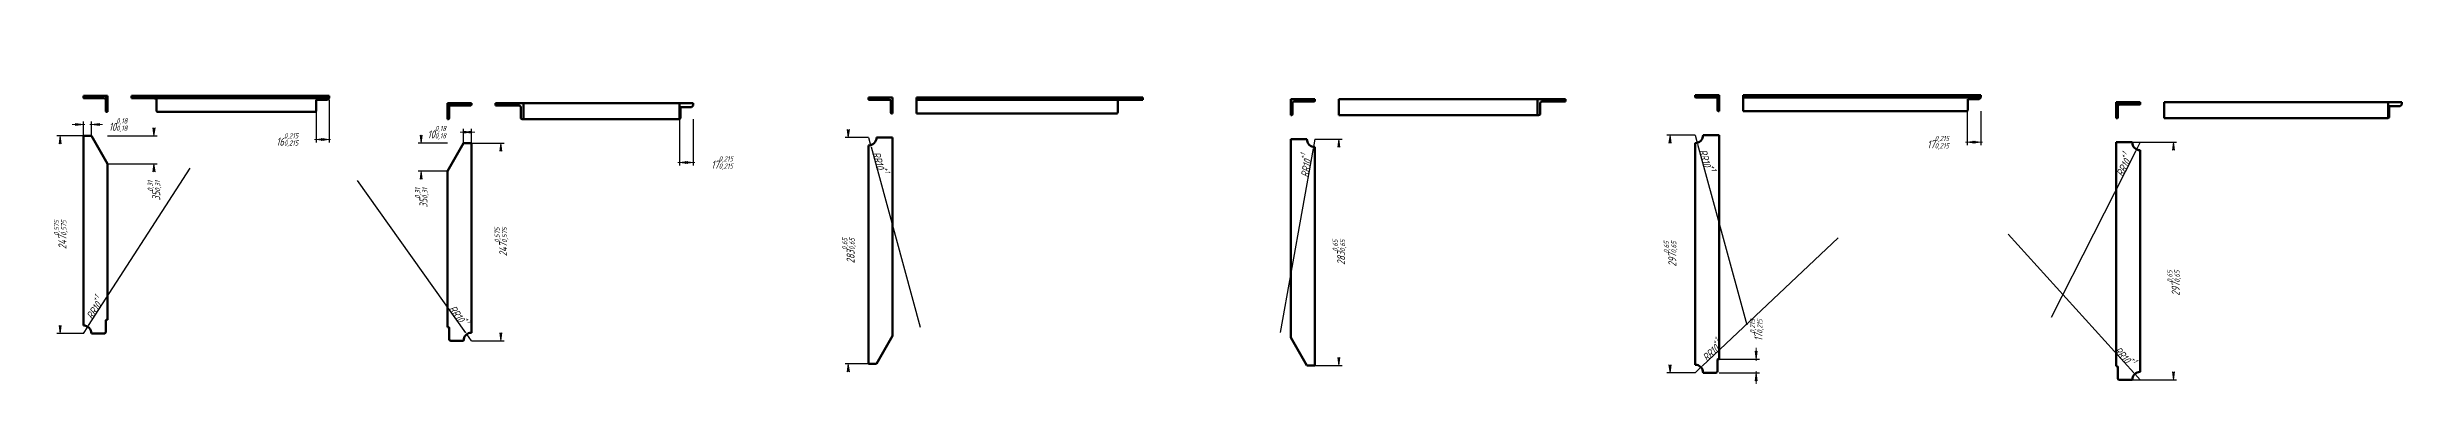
# Model space of a CAD drawing. Header units: millimetres. Extents: x -47 to 3413, y -383 to 297.
# Drawn here: x 1942 to 3413, y -230 to -20 of the extents above; entities that cross this region are included whole.
import ezdxf

# ---------------------------------------------------------------- set-up
doc = ezdxf.new("R2010")
doc.units = ezdxf.units.MM
doc.linetypes.add('K5LT_BASIC', pattern=[0])
doc.linetypes.add('K5LT_THIN', pattern=[0])
doc.layers.add('Системный слой', color=7, linetype='Continuous')
doc.layers.add('Системный слой (1)', color=7, linetype='Continuous', true_color=0x909090)
doc.styles.add('KDIMTEXTSTYLE', font='GOST_AU.SHX', dxfattribs={"width": 0.96, "oblique": 15, "height": 5})
doc.dimstyles.new('KDIMSTYLE (0.50)', dxfattribs={"dimtxt": 5, "dimasz": 1, "dimexe": 2, "dimexo": 0, "dimgap": 1, "dimtad": 1, "dimlfac": 2, "dimtxsty": 'KDIMTEXTSTYLE', "dimsah": 1, "dimcen": 0, "dimdle": 1, "dimadec": 0, "dimazin": 0, "dimtfac": 0.667, "dimtmove": 0, "dimatfit": 3, "dimfxl": 1, "dimtvp": 1, "dimtolj": 1, "dimtzin": 0, "dimarcsym": 0})

# ---------------------------------------------------------------- blocks, each defined once
blk = doc.blocks.new('KDIMARROW_02')
at = {"layer": 'Системный слой'}
blk.add_hatch(color=0, dxfattribs=at).paths.add_polyline_path([(4.5, -5.51091059616309e-16), (5, 0.6582624912261956), (0, 0), (5, -0.658262491226197)])
at = {"layer": 'Системный слой', "color": 0, "linetype": 'K5LT_THIN', "lineweight": 18}
for p, q in [((5, 0.6582624912261956), (0, 0)), ((0, 0), (5, -0.658262491226197)), ((0, 0), (7, -8.572527594031472e-16)), ((4.5, -5.51091059616309e-16), (5, 0.6582624912261956)), ((5, -0.658262491226197), (4.5, -5.51091059616309e-16))]:
    blk.add_line(p, q, dxfattribs=at)
at = {"layer": 'Системный слой (1)', "color": 0, "linetype": 'K5LT_THIN', "lineweight": 18}
blk.add_line((0, 0), (-1, 0), dxfattribs=at)
blk = doc.blocks.new('KDIMARROW_01')
at = {"layer": 'Системный слой'}
blk.add_hatch(color=0, dxfattribs=at).paths.add_polyline_path([(0, 0), (-5, 0.658262491226197), (-4.5, 5.51091059616309e-16), (-5, -0.6582624912261956)])
at = {"layer": 'Системный слой', "color": 0, "linetype": 'K5LT_THIN', "lineweight": 18}
for p, q in [((-4.5, 5.51091059616309e-16), (-5, 0.658262491226197)), ((-5, 0.658262491226197), (0, 0)), ((0, 0), (-5, -0.6582624912261956)), ((-5, -0.6582624912261956), (-4.5, 5.51091059616309e-16))]:
    blk.add_line(p, q, dxfattribs=at)
at = {"layer": 'Системный слой (1)', "color": 0, "linetype": 'K5LT_THIN', "lineweight": 18}
blk.add_line((0, 0), (-1, 0), dxfattribs=at)

msp = doc.modelspace()

# ---------------------------------------------------------------- linework, layer by layer
at = {"layer": 'Системный слой (1)', "color": 5, "linetype": 'K5LT_BASIC', "lineweight": 60, "true_color": 0x0000ff}
for p, q in [((1969.488923556018, -50.15161506544774), (1964.488923556018, -50.15161506544774)), ((1964.488923556018, -51.15161506544791), (1964.488923556018, -50.15161506544774)), ((1969.488923556018, -51.65161506544786), (1964.988923556018, -51.6516150654478)), ((1969.488923556018, -50.15161506544774), (1977.488923556017, -50.15161506544774)), ((1969.488923556018, -51.65161506544786), (1969.488923556018, -50.15161506544774)), ((1977.488923556018, -51.65161506544774), (1969.488923556018, -51.65161506544786)), ((1978.488923556017, -50.15161506544774), (1977.488923556017, -50.15161506544774)), ((1978.988923556019, -50.15161506544774), (1978.488923556017, -50.15161506544774)), ((1978.488923556018, -52.65161506544791), (1978.488923556017, -50.15161506544774)), ((1978.488923556018, -52.65161506544791), (1978.488923556018, -59.65161506544783)), ((1978.988923556019, -50.15161506544774), (1979.488923556018, -50.15161506544774)), ((1979.488923556018, -50.15161506544774), (1979.488923556018, -60.15161506544777)), ((2112.988923559233, -50.15161506544774), (1994.4889235592, -50.15161506544774)), ((1994.488923559213, -51.15161506544791), (1994.4889235592, -50.15161506544774)), ((1994.488923559213, -51.15161506544791), (1994.4889235592, -51.6516150654478)), ((2113.0139863737, -51.6516150654478), (1994.4889235592, -51.6516150654478)), ((2010.238923559226, -52.65161506544791), (2010.238923559226, -59.65161506544783)), ((2109.988923559226, -52.65161506544791), (2109.988923559173, -59.65161506544783)), ((2116.988923559231, -52.65161506544791), (2109.988923559226, -52.65161506544791)), ((2117.988923559237, -50.15161506544774), (2112.988923559233, -50.15161506544774)), ((2112.988923559233, -51.15161506544791), (2112.988923559233, -50.15161506544774)), ((2117.988923559233, -51.65161506544786), (2113.0139863737, -51.6516150654478)), ((2117.988923559233, -51.65161506544786), (2116.988923559231, -52.65161506544791)), ((2117.988923559233, -51.65161506544786), (2117.988923559237, -50.15161506544774)), ((2192.046851547123, -54.65161506544786), (2192.046851547123, -64.65161506544788)), ((2192.546851547123, -54.65161506544786), (2192.046851547123, -54.65161506544786)), ((2192.546851547123, -54.65161506544786), (2193.046851547123, -54.65161506544786)), ((2193.046851547123, -57.15161506544803), (2193.046851547123, -54.65161506544786)), ((2193.046851547123, -54.65161506544786), (2194.046851547124, -54.65161506544786)), ((2193.046851547123, -57.15161506544803), (2193.046851547123, -64.15161506544794)), ((2202.046851547123, -54.65161506544786), (2194.046851547124, -54.65161506544786)), ((2194.046851547123, -56.15161506544786), (2202.046851547123, -56.15161506544797)), ((2202.046851547123, -54.65161506544786), (2207.046851547123, -54.65161506544786)), ((2202.046851547123, -56.15161506544797), (2202.046851547123, -54.65161506544786)), ((2202.046851547123, -56.15161506544797), (2206.546851547123, -56.15161506544791)), ((2207.046851547123, -55.65161506544803), (2207.046851547123, -54.65161506544786)), ((2222.046875365053, -56.15161506544797), (2222.046875365053, -54.65161506544786)), ((2222.046875365053, -54.65161506544786), (2239.546875365053, -54.65161506544786)), ((2222.046875365053, -56.15161506544797), (2236.04687536505, -56.15161506544786)), ((2237.796875365066, -57.15161506544803), (2237.796875365066, -64.15161506544794)), ((2337.046875365049, -54.65161506544786), (2239.546875365053, -54.65161506544786)), ((2239.546875365053, -64.65161506544794), (2239.546875365053, -54.65161506544786)), ((2337.046875365049, -54.65161506544786), (2337.546875365074, -54.65161506544786)), ((2337.046875365049, -54.65161506544786), (2337.046875365078, -64.65161506544788)), ((2344.546875365071, -54.65161506544786), (2337.546875365074, -54.65161506544786)), ((2344.546875365071, -57.15161506544803), (2337.546875365067, -57.15161506544803)), ((2337.546875365067, -57.15161506544803), (2337.546875365013, -64.15161506544794)), ((2344.546875365071, -54.65161506544786), (2345.546875365073, -54.65161506544786)), ((2345.546875365048, -56.15161506544786), (2344.546875365071, -57.15161506544803)), ((2345.546875365048, -56.15161506544786), (2345.546875365073, -54.65161506544786)), ((2455.105175526994, -52.15161506544803), (2455.105175526994, -51.15161506544786)), ((2460.105175526994, -51.15161506544786), (2455.105175526994, -51.15161506544786)), ((2460.105175526994, -52.65161506544797), (2455.605175526994, -52.65161506544791)), ((2460.105175526994, -52.65161506544797), (2460.105175526994, -51.15161506544786)), ((2470.105175526994, -51.15161506544786), (2460.105175526994, -51.15161506544786)), ((2468.105175526994, -52.65161506544786), (2460.105175526994, -52.65161506544797)), ((2469.105175526994, -60.65161506544794), (2469.105175526994, -53.65161506544803)), ((2470.105175526994, -61.15161506544794), (2470.105175526994, -51.15161506544786)), ((2490.105175526995, -51.15161506544786), (2485.105175526995, -51.15161506544786)), ((2485.105175526995, -52.65161506544791), (2485.105175526995, -51.15161506544786)), ((2485.105175526995, -52.65161506544791), (2485.105175526995, -53.65161506544783)), ((2490.080112712528, -52.65161506544791), (2485.105175526995, -52.65161506544791)), ((2485.105175526995, -53.65161506544783), (2485.105175526995, -60.65161506544794)), ((2490.080112712528, -52.65161506544791), (2626.605175527015, -52.65161506544791)), ((2490.105175526995, -52.15161506544803), (2490.105175526995, -51.15161506544786)), ((2490.105175526995, -51.15161506544786), (2626.605175527015, -51.15161506544786)), ((2610.855175527015, -60.65161506544794), (2610.855175527015, -53.65161506544803)), ((2626.605175527015, -52.15161506544803), (2626.605175527015, -51.15161506544786)), ((2626.605175527015, -52.65161506544791), (2626.605175527015, -52.15161506544803)), ((2719.049637809263, -62.15161506544811), (2719.049637809263, -52.15161506544803)), ((2719.049637809263, -52.15161506544803), (2729.049637809263, -52.15161506544803)), ((2720.049637809263, -61.65161506544811), (2720.049637809263, -54.6516150654482)), ((2721.049637809263, -53.65161506544803), (2729.049637809263, -53.65161506544814)), ((2729.049637809263, -53.65161506544814), (2729.049637809263, -52.15161506544803)), ((2729.049637809263, -52.15161506544803), (2734.049637809263, -52.15161506544803)), ((2729.049637809263, -53.65161506544814), (2733.549637809263, -53.65161506544808)), ((2734.049637809263, -53.1516150654482), (2734.049637809263, -52.15161506544803)), ((2749.049637809263, -52.15161506544803), (2873.049637809283, -52.15161506544803)), ((2749.049637809263, -62.15161506544806), (2749.049637809263, -52.15161506544803)), ((2873.049637809283, -62.15161506544811), (2873.049637809283, -52.15161506544803)), ((2873.049637809283, -52.15161506544803), (2890.549637809283, -52.15161506544803)), ((2874.799637809283, -61.65161506544811), (2874.799637809283, -54.6516150654482)), ((2876.549637809283, -53.65161506544803), (2890.549637809283, -53.65161506544814)), ((2890.549637809283, -53.65161506544814), (2890.549637809283, -52.15161506544803)), ((2976.614637568142, -49.65161506544797), (2971.614637568143, -49.65161506544797)), ((2971.614637568143, -50.65161506544814), (2971.614637568143, -49.65161506544797)), ((2976.614637568142, -51.15161506544808), (2972.114637568143, -51.15161506544803)), ((2976.614637568142, -49.65161506544797), (2984.614637568144, -49.65161506544797)), ((2976.614637568142, -51.15161506544808), (2976.614637568142, -49.65161506544797)), ((2984.614637568143, -51.15161506544797), (2976.614637568142, -51.15161506544808)), ((2985.614637568144, -49.65161506544797), (2984.614637568144, -49.65161506544797)), ((2985.614637568143, -52.15161506544814), (2985.614637568144, -49.65161506544797)), ((2986.114637568144, -49.65161506544797), (2985.614637568144, -49.65161506544797)), ((2985.614637568143, -52.15161506544814), (2985.614637568143, -59.15161506544806)), ((2986.114637568144, -49.65161506544797), (2986.614637568143, -49.65161506544797)), ((2986.614637568143, -49.65161506544797), (2986.614637568143, -59.651615065448)), ((3006.614637568151, -49.65161506544797), (3001.614637568151, -49.65161506544797)), ((3001.614637568151, -51.15161506544797), (3001.614637568151, -49.65161506544797)), ((3001.614637568151, -51.15161506544797), (3001.614637568151, -52.15161506544814)), ((3006.589574753684, -51.15161506544803), (3001.614637568151, -51.15161506544797)), ((3001.614637568151, -52.15161506544814), (3001.614637568151, -59.15161506544806)), ((3145.139700382645, -51.15161506544803), (3006.589574753684, -51.15161506544803)), ((3006.614637568151, -50.65161506544814), (3006.614637568151, -49.65161506544797)), ((3145.114637568178, -49.65161506544797), (3006.614637568151, -49.65161506544797)), ((3149.114637568173, -52.15161506544814), (3142.114637568168, -52.15161506544814)), ((3142.114637568168, -52.15161506544814), (3142.114637568198, -59.15161506544806)), ((3150.114637568178, -49.65161506544797), (3145.114637568178, -49.65161506544797)), ((3145.114637568178, -50.65161506544814), (3145.114637568178, -49.65161506544797)), ((3150.114637568178, -51.15161506544808), (3145.139700382645, -51.15161506544803)), ((3150.114637568178, -51.15161506544808), (3149.114637568173, -52.15161506544814)), ((3150.114637568178, -51.15161506544808), (3150.114637568178, -49.65161506544797)), ((3235.294637477141, -54.15161506544808), (3234.794637477143, -54.15161506544808)), ((3234.794637477143, -54.15161506544808), (3234.794637477143, -64.15161506544811)), ((3235.294637477141, -54.15161506544808), (3235.794637477141, -54.15161506544808)), ((3235.794637477141, -54.15161506544808), (3236.794637477141, -54.15161506544808)), ((3235.794637477143, -56.65161506544825), (3235.794637477141, -54.15161506544808)), ((3235.794637477143, -56.65161506544825), (3235.794637477143, -63.65161506544817)), ((3244.794637477143, -54.15161506544808), (3236.794637477141, -54.15161506544808)), ((3236.794637477143, -55.65161506544808), (3244.794637477143, -55.6516150654482)), ((3244.794637477143, -54.15161506544808), (3249.794637477143, -54.15161506544808)), ((3244.794637477143, -55.6516150654482), (3244.794637477143, -54.15161506544808)), ((3244.794637477143, -55.6516150654482), (3249.294637477143, -55.65161506544814)), ((3249.794637477143, -55.15161506544825), (3249.794637477143, -54.15161506544808)), ((3404.794661295091, -54.15161506544808), (3264.794661295071, -54.15161506544808)), ((3264.794661295071, -64.15161506544811), (3264.794661295071, -54.15161506544808)), ((3404.794661295091, -54.15161506544808), (3405.294661295092, -54.15161506544808)), ((3404.794661295091, -54.15161506544808), (3404.794661295091, -64.15161506544811)), ((3412.294661295093, -54.15161506544808), (3405.294661295092, -54.15161506544808)), ((3405.294661295087, -56.65161506544825), (3405.294661295118, -63.65161506544817)), ((3412.294661295093, -56.65161506544825), (3405.294661295087, -56.65161506544825)), ((3412.294661295093, -54.15161506544808), (3413.294661295091, -54.15161506544808)), ((3413.294661295097, -55.65161506544808), (3412.294661295093, -56.65161506544825)), ((3413.294661295097, -55.65161506544808), (3413.294661295091, -54.15161506544808)), ((1979.488923556018, -60.15161506544777), (1978.988923556018, -60.15161506544777)), ((2109.488923559233, -60.15161506544777), (2011.113923559205, -60.15161506544777)), ((2109.988923559173, -59.65161506544783), (2109.488923559233, -60.15161506544777)), ((2192.046851547123, -64.65161506544788), (2192.546851547123, -64.65161506544788)), ((2238.671875365046, -64.65161506544788), (2239.546875365053, -64.65161506544794)), ((2337.046875365078, -64.65161506544788), (2239.546875365053, -64.65161506544794)), ((2337.546875365013, -64.15161506544794), (2337.046875365078, -64.65161506544788)), ((2470.105175526994, -61.15161506544794), (2469.605175526994, -61.15161506544788)), ((2485.105175526995, -60.65161506544794), (2485.105175526995, -61.15161506544788)), ((2485.105175526995, -61.15161506544788), (2609.980175527015, -61.15161506544788)), ((2719.049637809263, -62.15161506544811), (2719.549637809263, -62.15161506544806)), ((2749.049637809263, -62.15161506544806), (2873.049637809283, -62.15161506544811)), ((2873.049637809283, -62.15161506544811), (2873.924637809283, -62.15161506544806)), ((2986.614637568143, -59.651615065448), (2986.114637568143, -59.651615065448)), ((3001.614637568151, -59.15161506544806), (3001.614637568151, -59.651615065448)), ((3141.614637568172, -59.651615065448), (3001.614637568151, -59.651615065448)), ((3142.114637568198, -59.15161506544806), (3141.614637568172, -59.651615065448)), ((3234.794637477143, -64.15161506544811), (3235.294637477143, -64.15161506544811)), ((3404.794661295091, -64.15161506544811), (3264.794661295071, -64.15161506544811)), ((3405.294661295118, -63.65161506544817), (3404.794661295091, -64.15161506544811)), ((1964.488923556018, -193.6516150686639), (1964.488923556018, -75.15161506863114)), ((1964.488923556018, -75.15161506863114), (1969.488923556018, -75.15161506864388)), ((1969.488923556018, -75.15161506864388), (1979.488923556018, -92.65161506864388)), ((2202.046851547123, -79.65161506545928), (2192.046851547123, -97.15161506545928)), ((2207.046851547123, -79.65161506544655), (2202.046851547123, -79.65161506545928)), ((2207.046851547123, -198.1516150654793), (2207.046851547123, -79.65161506544655)), ((2455.105175526994, -81.15161506544814), (2455.105175526994, -217.6516150654688)), ((2470.105175526994, -76.15161506544837), (2460.105175526994, -76.15161506544837)), ((2470.105175526994, -76.15161506544837), (2470.105175526994, -200.1516150654686)), ((2719.049637809263, -77.15161506544769), (2719.049637809263, -201.1516150654679)), ((2719.049637809263, -77.15161506544769), (2729.049637809263, -77.15161506544769)), ((2734.049637809263, -82.15161506544746), (2734.049637809263, -218.6516150654681)), ((2971.614637568143, -218.1516150654838), (2971.614637568143, -79.65161506545746)), ((2986.614637568143, -74.65161506545746), (2976.614637568143, -74.65161506545746)), ((2986.614637568143, -214.6516150654859), (2986.614637568143, -74.65161506545746)), ((3234.794637477143, -79.15161506545724), (3244.794637477143, -79.15161506545724)), ((3234.794637477143, -219.1516150654857), (3234.794637477143, -79.15161506545724)), ((3249.794637477143, -222.6516150654836), (3249.794637477143, -84.15161506545724)), ((1979.488923556018, -190.1516150686402), (1979.488923556018, -92.65161506864388)), ((2192.046851547123, -194.6516150654556), (2192.046851547123, -97.15161506545928)), ((1978.488923556017, -197.6516150686621), (1978.488923556019, -190.6516150686643)), ((1978.988923556019, -190.1516150686639), (1979.488923556018, -190.1516150686402)), ((1969.488923556018, -198.6516150686675), (1977.488923556017, -198.6516150686639)), ((2192.546851547123, -194.6516150654793), (2192.046851547123, -194.6516150654556)), ((2193.046851547123, -202.1516150654775), (2193.046851547123, -195.1516150654797)), ((2202.046851547123, -203.1516150654829), (2194.046851547124, -203.1516150654793)), ((2470.105175526994, -200.1516150654686), (2460.105175526994, -217.6516150654688)), ((2719.049637809263, -201.1516150654679), (2729.049637809263, -218.6516150654681)), ((2460.105175526994, -217.6516150654688), (2455.105175526994, -217.6516150654688)), ((2729.049637809263, -218.6516150654681), (2734.049637809263, -218.6516150654681)), ((2985.614637568144, -222.1516150654791), (2985.614637568144, -215.1516150654782)), ((2986.114637568144, -214.6516150654779), (2986.614637568143, -214.6516150654859)), ((3235.294637477141, -219.1516150654777), (3234.794637477143, -219.1516150654857)), ((3235.794637477141, -226.6516150654788), (3235.794637477141, -219.6516150654779)), ((2976.614637568142, -223.1516150654838), (2984.614637568144, -223.1516150654779)), ((3244.794637477143, -227.6516150654836), (3236.794637477141, -227.6516150654777))]:
    msp.add_line(p, q, dxfattribs=at)
for centre, radius, start, end in [((1964.988923556018, -51.15161506544786), 0.4999999999999454, 180, 270), ((1977.488923556018, -52.65161506544771), 1.000000000000001, 0, 90), ((2194.046851547123, -57.15161506544783), 1.000000000000001, 89.9999999999886, 180), ((2206.546851547123, -55.65161506544797), 0.4999999999999454, 270, 0), ((2455.605175526994, -52.15161506544797), 0.4999999999999454, 180, 270.000000000013), ((2468.105175526994, -53.65161506544783), 0.9999999999998903, 0, 90), ((2721.049637809263, -54.651615065448), 0.9999999999998903, 90, 180), ((2733.549637809263, -53.15161506544814), 0.4999999999999454, 269.999999999987, 0), ((2972.114637568143, -50.65161506544808), 0.4999999999999454, 180, 270.000000000013), ((2984.614637568143, -52.15161506544794), 1.000000000000001, 0, 90), ((3236.794637477143, -56.65161506544806), 1.000000000000001, 89.9999999999886, 180), ((3249.294637477143, -55.1516150654482), 0.4999999999999454, 269.999999999987, 0), ((1978.988923556018, -59.65161506544783), 0.4999999999999454, 180, 270), ((2192.546851547123, -64.15161506544794), 0.4999999999999454, 270, 0), ((2469.605175526994, -60.65161506544794), 0.4999999999999454, 180, 270), ((2719.549637809263, -61.65161506544811), 0.4999999999999454, 270, 0), ((2986.114637568143, -59.15161506544806), 0.4999999999999454, 180, 270), ((3235.294637477143, -63.65161506544817), 0.4999999999999454, 270, 0), ((2455.105175526994, -76.15161506544837), 4.999999999999894, 270, 0), ((2734.049637809263, -77.15161506544769), 4.999999999999894, 180, 270), ((2971.614637568143, -74.65161506544882), 4.999999999999894, 270, 0), ((3249.794637477143, -79.1516150654486), 4.999999999999894, 180, 270), ((1978.988923556019, -190.6516150686621), 0.500000000000167, 90, 180), ((1964.488923556018, -198.6516150686621), 4.999999999999893, 0, 90.0000000000417), ((1977.488923556017, -197.6516150686621), 0.9999999999998903, 269.9999999998827, 0), ((2192.546851547123, -195.1516150654775), 0.500000000000167, 0, 90), ((2194.046851547123, -202.1516150654775), 0.9999999999998903, 180, 270.0000000001173), ((2207.046851547123, -203.1516150654775), 4.999999999999893, 89.99999999995832, 180), ((2971.614637568143, -223.1516150654779), 4.999999999999893, 0, 90), ((2986.114637568144, -215.1516150654779), 0.4999999999999454, 90, 180.000000000026), ((3235.294637477141, -219.6516150654777), 0.4999999999999454, 0, 90), ((2984.614637568144, -222.1516150654779), 0.9999999999998903, 270.0000000000651, 0), ((3236.794637477141, -226.6516150654777), 0.9999999999998903, 180, 269.9999999999349), ((3249.794637477143, -227.6516150654777), 4.999999999999893, 90, 180)]:
    msp.add_arc(centre, radius, start, end, dxfattribs=at)
for centre, major_axis, start_param, end_param in [((2008.488923559202, -52.65161506544771), (-1.750000000000007, 2.143131898507876e-16), 3.141592653589651, 4.712388980382871), ((2236.046875365042, -57.15161506544783), (-1.750000000000007, 2.143131898507876e-16), 3.141592653589651, 4.712388980382871), ((2612.605175527015, -53.65161506544783), (1.749999999999813, 0), 1.570796326795023, 3.141592653589822), ((2876.549637809283, -54.651615065448), (1.749999999999813, 0), 1.570796326795023, 3.141592653589822), ((2011.113923559202, -59.65161506544783), (-0.8749999999999072, 1.07156594925382e-16), 0, 1.570796326795512), ((2238.671875365042, -64.15161506544794), (-0.8749999999999072, 1.07156594925382e-16), 0, 1.570796326795512), ((2609.980175527015, -60.65161506544794), (0.8749999999999072, 0), 4.712388980384242, 6.283185307179586), ((2873.924637809283, -61.65161506544811), (0.8749999999999072, 0), 4.712388980384242, 6.283185307179586)]:
    msp.add_ellipse(centre, major_axis=major_axis, ratio=0.5714285714285697, start_param=start_param, end_param=end_param, dxfattribs=at)
for points, knots in [([(2113.0139863737, -51.6516150654478), (2113.009143070939, -51.65160142159993), (2113.00350142561, -51.64199778855874), (2112.998221476304, -51.61361388278962), (2112.995338782736, -51.58866331813533), (2112.992973690927, -51.55591477809381), (2112.991225915194, -51.51470865188006), (2112.990089696922, -51.46709495954588), (2112.98943259459, -51.41564676663489), (2112.989005810347, -51.34539155942974), (2112.988915352525, -51.25704872780793), (2112.988923713594, -51.18546599227412), (2112.988923559233, -51.15161506544791)], [0, 0, 0, 0, 2.378399045875629, 3.309563417727331, 4.195960429960205, 5.206845176279291, 6.329771175638523, 7.384149438688647, 8.424115879527587, 9.46391174805526, 11.33528591408788, 13, 13, 13, 13]), ([(2490.105175526995, -52.15161506544803), (2490.105173162011, -52.18546178098711), (2490.105181374022, -52.23416029574341), (2490.105138038358, -52.29706669923021), (2490.105047327594, -52.34419066007189), (2490.104820866674, -52.3948239359413), (2490.104360090855, -52.44313985565424), (2490.103490640431, -52.49211194501854), (2490.102114975869, -52.53581635177204), (2490.100245525005, -52.56898089103299), (2490.098304238454, -52.59224467555254), (2490.096374536778, -52.60935774182795), (2490.093319278001, -52.62830764185526), (2490.088337053096, -52.64630492085999), (2490.083295961664, -52.65161573481075), (2490.080112712528, -52.65161506544791)], [0, 0, 0, 0, 2.051912720176826, 2.972909765665332, 3.968685470681519, 5.107296094061883, 6.388393571144349, 7.45604780550941, 8.95599394649358, 10.24688093168144, 10.89318878909974, 11.7541899154504, 12.61313926008208, 14.07349999767722, 16, 16, 16, 16]), ([(3006.614637568151, -50.65161506544814), (3006.614635203166, -50.6854617809897), (3006.614643415199, -50.73416029574909), (3006.614600079506, -50.7970666992386), (3006.614509368751, -50.84419066008013), (3006.614282907839, -50.89482393594756), (3006.613822132013, -50.9431398556589), (3006.612952681589, -50.99211194502141), (3006.611577017015, -51.03581635177483), (3006.609707566167, -51.06898089103578), (3006.607766279615, -51.09224467555558), (3006.605836577938, -51.10935774183059), (3006.602781319166, -51.12830764185711), (3006.597799094245, -51.14630492086192), (3006.592758002864, -51.15161573481069), (3006.589574753684, -51.15161506544803)], [0, 0, 0, 0, 2.051912720337225, 2.972909765865581, 3.968685470861868, 5.107296094210938, 6.388393571249616, 7.456047805592203, 8.955993946581618, 10.2468809317826, 10.89318878920314, 11.75418991560248, 12.61313926020711, 14.07349999775794, 16, 16, 16, 16]), ([(3145.139700382645, -51.15161506544803), (3145.134857079882, -51.15160142159957), (3145.129215434553, -51.14199778855911), (3145.123935485246, -51.11361388278917), (3145.121052791675, -51.08866331813448), (3145.118687699889, -51.05591477809338), (3145.116939924156, -51.01470865187954), (3145.115803705859, -50.96709495954613), (3145.115146603533, -50.91564676663455), (3145.114719819293, -50.84539155942963), (3145.114629361523, -50.75704872780801), (3145.114637722535, -50.68546599227429), (3145.114637568178, -50.65161506544814)], [0, 0, 0, 0, 2.37839904592684, 3.309563417776857, 4.195960429975347, 5.206845176280315, 6.329771175638992, 7.384149438705837, 8.424115879537311, 9.463911748065792, 11.33528591409569, 13, 13, 13, 13])]:
    msp.add_open_spline(points, degree=3, knots=knots, dxfattribs=at)

# ---------------------------------------------------------------- dimensions: what is measured, and where the dimension line sits
at = {"layer": 'Системный слой (1)', "color": 7}
for base, p1, p2, location, override in [((2109.988923559226, -77.36283150030454), (2117.988923559233, -52.65161506544791), (2109.988923559226, -52.65161506544791), (2091.932466077838, -77.36283150030454), {"dimexo": 0, "dimpost": '\\H5.0;\\W0.965;\\Q15;<>\\H0.65x;\\S0,215^0,215;\\H1.5x;', "dimblk1": 'KDIMARROW_02', "dimblk2": 'KDIMARROW_02', "dimse1": 0, "dimse2": 0, "dimclrt": 7, "dimtolj": 1}), ((1969.488923556036, -68.10650326968499), (1964.488923556018, -75.15161506863114), (1969.488923556018, -75.15161506864388), (1986.196319109624, -68.10650326972751), {"dimexo": 0, "dimpost": '\\H5.0;\\W0.965;\\Q15;<>\\H0.65x;\\S0,18^0,18;\\H1.5x;', "dimblk1": 'KDIMARROW_02', "dimblk2": 'KDIMARROW_02', "dimse1": 0, "dimse2": 0, "dimclrt": 7, "dimtolj": 1}), ((2202.046851547106, -72.8372238109884), (2207.046851547123, -79.65161506544655), (2202.046851547123, -79.65161506545928), (2185.339455993517, -72.83722381103092), {"dimexo": 0, "dimpost": '\\H5.0;\\W0.965;\\Q15;<>\\H0.65x;\\S0,18^0,18;\\H1.5x;', "dimblk1": 'KDIMARROW_02', "dimblk2": 'KDIMARROW_02', "dimse1": 0, "dimse2": 0, "dimclrt": 7, "dimtolj": 1}), ((2337.046875365078, -91.78194289215094), (2345.546875365048, -64.65161506544791), (2337.046875365078, -64.65161506544791), (2363.658332846415, -91.78194289215094), {"dimexo": 0, "dimpost": '\\H5.0;\\W0.965;\\Q15;<>\\H0.65x;\\S0,215^0,215;\\H1.5x;', "dimblk1": 'KDIMARROW_02', "dimblk2": 'KDIMARROW_02', "dimse1": 0, "dimse2": 0, "dimclrt": 7, "dimtolj": 1}), ((3141.614637568172, -79.06295709874865), (3150.114637568178, -59.65161506544803), (3141.614637568172, -59.65161506544803), (3123.503180086784, -79.06295709874865), {"dimexo": 0, "dimpost": '\\H5.0;\\W0.965;\\Q15;<>\\H0.65x;\\S0,215^0,215;\\H1.5x;', "dimblk1": 'KDIMARROW_02', "dimblk2": 'KDIMARROW_02', "dimse1": 0, "dimse2": 0, "dimclrt": 7, "dimtolj": 1})]:
    msp.add_linear_dim(base=base, p1=p1, p2=p2, location=location, dimstyle='KDIMSTYLE (0.50)', override=override, dxfattribs=at).render()
for base, p1, p2, location, override in [((1949.963947091043, -75.15161506863114), (1964.488923556018, -198.6516150686621), (1964.488923556018, -75.15161506863114), (1949.963947091043, -136.9016150686466), {"dimexo": 0, "dimpost": '\\H5.0;\\W0.965;\\Q15;<>\\H0.65x;\\S0,575^0,575;\\H1.5x;', "dimblk1": 'KDIMARROW_01', "dimblk2": 'KDIMARROW_01', "dimse1": 0, "dimse2": 0, "dimclrt": 7, "dimtolj": 1}), ((2008.601266478028, -92.65161506864388), (1979.488923556018, -75.15161506864388), (1979.488923556018, -92.65161506864388), (2008.601266478028, -109.3678637716468), {"dimexo": 0, "dimpost": '\\H5.0;\\W0.965;\\Q15;<>\\H0.65x;\\S0,31^0,31;\\H1.5x;', "dimblk1": 'KDIMARROW_01', "dimblk2": 'KDIMARROW_01', "dimse1": 0, "dimse2": 0, "dimclrt": 7, "dimtolj": 1}), ((2175.632060439922, -97.15161506545928), (2192.046851547123, -79.65161506545928), (2192.046851547123, -97.15161506545928), (2175.632060439922, -113.8678637684622), {"dimexo": 0, "dimpost": '\\H5.0;\\W0.965;\\Q15;<>\\H0.65x;\\S0,31^0,31;\\H1.5x;', "dimblk1": 'KDIMARROW_01', "dimblk2": 'KDIMARROW_01', "dimse1": 0, "dimse2": 0, "dimclrt": 7, "dimtolj": 1}), ((2225.404320036102, -79.65161506544655), (2207.046851547123, -203.1516150654775), (2207.046851547123, -79.65161506544655), (2225.404320036102, -141.401615065462), {"dimexo": 0, "dimpost": '\\H5.0;\\W0.965;\\Q15;<>\\H0.65x;\\S0,575^0,575;\\H1.5x;', "dimblk1": 'KDIMARROW_01', "dimblk2": 'KDIMARROW_01', "dimse1": 0, "dimse2": 0, "dimclrt": 7, "dimtolj": 1}), ((2442.501989192129, -217.6516150654688), (2455.105175526994, -76.15161506544837), (2455.105175526994, -217.6516150654688), (2442.501989192129, -146.9016150654586), {"dimexo": 0, "dimpost": '\\H5.0;\\W0.965;\\Q15;<>\\H0.65x;\\S0,65^0,65;\\H1.5x;', "dimblk1": 'KDIMARROW_01', "dimblk2": 'KDIMARROW_01', "dimse1": 0, "dimse2": 0, "dimclrt": 7, "dimtolj": 1}), ((2749.049637809263, -77.15161506544769), (2734.049637809263, -218.6516150654681), (2734.049637809263, -77.15161506544769), (2749.049637809263, -147.9016150654579), {"dimexo": 0, "dimpost": '\\H5.0;\\W0.965;\\Q15;<>\\H0.65x;\\S0,65^0,65;\\H1.5x;', "dimblk1": 'KDIMARROW_01', "dimblk2": 'KDIMARROW_01', "dimse1": 0, "dimse2": 0, "dimclrt": 7, "dimtolj": 1}), ((2955.965565012171, -74.65161506544882), (2971.614637568143, -223.1516150654779), (2971.614637568143, -74.65161506544882), (2955.965565012171, -148.9016150654634), {"dimexo": 0, "dimpost": '\\H5.0;\\W0.965;\\Q15;<>\\H0.65x;\\S0,65^0,65;\\H1.5x;', "dimblk1": 'KDIMARROW_01', "dimblk2": 'KDIMARROW_01', "dimse1": 0, "dimse2": 0, "dimclrt": 7, "dimtolj": 1}), ((3270.53105753226, -79.1516150654486), (3244.794637477143, -227.6516150654777), (3244.794637477143, -79.1516150654486), (3270.53105753226, -167.1516150654486), {"dimexo": 0, "dimpost": '\\H5.0;\\W0.965;\\Q15;<>\\H0.65x;\\S0,65^0,65;\\H1.5x;', "dimblk1": 'KDIMARROW_01', "dimblk2": 'KDIMARROW_01', "dimse1": 0, "dimse2": 0, "dimclrt": 7, "dimtolj": 1}), ((3009.772943130441, -214.6516150654859), (2986.614637568143, -223.1516150654779), (2986.614637568143, -214.6516150654859), (3009.772943130441, -196.5401575841063), {"dimexo": 0, "dimpost": '\\H5.0;\\W0.965;\\Q15;<>\\H0.65x;\\S0,215^0,215;\\H1.5x;', "dimblk1": 'KDIMARROW_02', "dimblk2": 'KDIMARROW_02', "dimse1": 0, "dimse2": 0, "dimclrt": 7, "dimtolj": 1})]:
    msp.add_linear_dim(base=base, p1=p1, p2=p2, angle=90, location=location, dimstyle='KDIMSTYLE (0.50)', override=override, dxfattribs=at).render()
for center, radius, location in [((2455.105175526994, -76.1516150654486), 4.999999999999976, (2459.634085225019, -92.82991385265774)), ((2734.049637809263, -77.15161506544769), 4.99999999999992, (2730.994883019758, -94.16176340884189)), ((2971.614637568142, -74.65161506544882), 5.000000000000109, (2976.153017634829, -91.32733933333537)), ((3249.794637477143, -79.1516150654486), 4.999999999999953, (3241.972253879412, -94.56222791303577)), ((1964.488923556018, -198.6516150686618), 4.999999999999714, (1973.86409917349, -184.133255807718)), ((2207.046851547123, -203.1516150654777), 4.999999999999896, (2197.035111741776, -189.0646799993145)), ((2971.614637568142, -223.1516150654779), 4.999999999999766, (2984.179071317777, -211.2852054130464)), ((3249.794637477143, -227.6516150654777), 5.000000000000241, (3238.175373232708, -214.8582819616199))]:
    msp.add_radius_dim(center=center, radius=radius, location=location, dimstyle='KDIMSTYLE (0.50)', override={"dimpost": '\\H5.0;\\W0.965;\\Q15;R<>\\H0.65x;\\S+1^;\\H1.5x;', "dimblk2": 'KDIMARROW_02', "dimclrt": 7, "dimtolj": 1}, dxfattribs=at).render()

doc.saveas('drawing.dxf')
